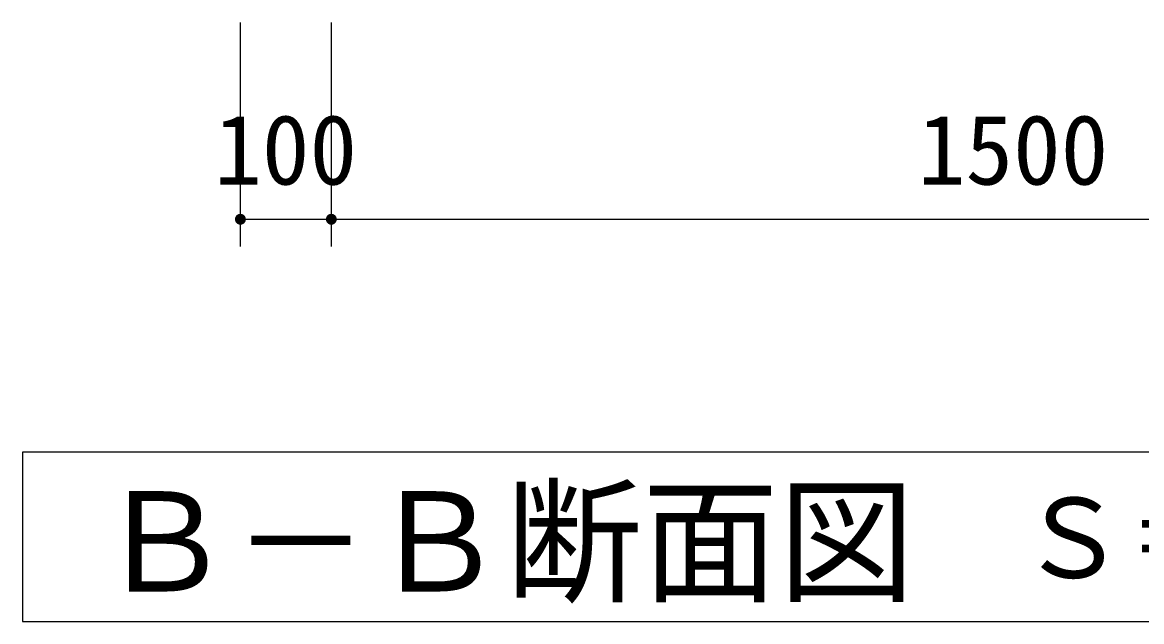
# Model space of a CAD drawing. Units: millimetres, scale not verified. Extents: x -8910 to 8910, y -6308 to 6308.
# Drawn here: x -2 to 1229, y -4958 to -4299 of the extents above; entities that cross this region are included whole.
import ezdxf
from ezdxf.enums import TextEntityAlignment as Align

# ---------------------------------------------------------------- set-up
doc = ezdxf.new("R2010")
doc.units = ezdxf.units.MM
doc.header["$LTSCALE"] = 30
doc.layers.add('0-1_機器', color=2, linetype='Continuous', lineweight=25)
doc.layers.add('0-9_製作', color=5, linetype='Continuous', lineweight=25)
doc.styles.add('ＭＳ ゴシック', font='')
doc.styles.get('ＭＳ ゴシック').set_extended_font_data('MS Gothic')

msp = doc.modelspace()

# ---------------------------------------------------------------- linework, layer by layer
at = {"layer": '0-1_機器'}
for p, q in [((238.02, -4515.69), (338.02, -4515.69)), ((338.02, -4515.69), (1838.02, -4515.69))]:
    msp.add_line(p, q, dxfattribs=at)
at = {"layer": '0-1_機器', "color": 3}
msp.add_lwpolyline([(2027.59, -4957.71), (2027.59, -4771.4), (-1.74, -4771.4), (-1.74, -4957.71)], close=True, dxfattribs=at)
at = {"layer": '0-9_製作', "color": 2}
for p, q in [((238.02, -4545.69), (238.02, -4299.4)), ((338.02, -4545.69), (338.02, -4299.4))]:
    msp.add_line(p, q, dxfattribs=at)
at = {"layer": '0-9_製作'}
for points in [[(232.02, -4515.69), (238.02, -4509.69), (238.02, -4515.69)], [(232.03, -4515.31), (238.02, -4509.69), (232.02, -4515.69)], [(232.02, -4515.69), (238.02, -4515.69), (232.07, -4516.44)], [(232.13, -4514.57), (238.02, -4509.69), (232.03, -4515.31)], [(232.07, -4516.44), (238.02, -4515.69), (232.21, -4517.18)], [(232.31, -4513.84), (238.02, -4509.69), (232.13, -4514.57)], [(232.21, -4517.18), (238.02, -4515.69), (232.44, -4517.9)], [(232.59, -4513.13), (238.02, -4509.69), (232.31, -4513.84)], [(232.44, -4517.9), (238.02, -4515.69), (232.76, -4518.58)], [(232.95, -4512.47), (238.02, -4509.69), (232.59, -4513.13)], [(232.76, -4518.58), (238.02, -4515.69), (233.17, -4519.22)], [(233.4, -4511.86), (238.02, -4509.69), (232.95, -4512.47)], [(233.17, -4519.22), (238.02, -4515.69), (233.65, -4519.8)], [(233.91, -4511.32), (238.02, -4509.69), (233.4, -4511.86)], [(233.65, -4519.8), (238.02, -4515.69), (234.19, -4520.31)], [(234.49, -4510.84), (238.02, -4509.69), (233.91, -4511.32)], [(234.19, -4520.31), (238.02, -4515.69), (234.8, -4520.76)], [(235.13, -4510.43), (238.02, -4509.69), (234.49, -4510.84)], [(234.8, -4520.76), (238.02, -4515.69), (235.46, -4521.12)], [(235.81, -4510.11), (238.02, -4509.69), (235.13, -4510.43)], [(235.46, -4521.12), (238.02, -4515.69), (236.17, -4521.4)], [(236.53, -4509.88), (238.02, -4509.69), (235.81, -4510.11)], [(236.17, -4521.4), (238.02, -4515.69), (236.89, -4521.58)], [(237.27, -4509.74), (238.02, -4509.69), (236.53, -4509.88)], [(236.89, -4521.58), (238.02, -4515.69), (237.64, -4521.68)], [(237.64, -4521.68), (238.02, -4515.69), (238.02, -4521.69)], [(238.02, -4509.69), (243.97, -4514.94), (238.02, -4515.69)], [(238.02, -4509.69), (243.83, -4514.2), (243.97, -4514.94)], [(238.02, -4509.69), (243.6, -4513.48), (243.83, -4514.2)], [(238.02, -4509.69), (243.28, -4512.8), (243.6, -4513.48)], [(238.02, -4509.69), (242.87, -4512.16), (243.28, -4512.8)], [(238.02, -4509.69), (242.39, -4511.58), (242.87, -4512.16)], [(238.02, -4509.69), (241.84, -4511.07), (242.39, -4511.58)], [(238.02, -4509.69), (241.23, -4510.62), (241.84, -4511.07)], [(238.02, -4509.69), (240.57, -4510.26), (241.23, -4510.62)], [(238.02, -4509.69), (239.87, -4509.98), (240.57, -4510.26)], [(238.02, -4509.69), (239.14, -4509.8), (239.87, -4509.98)], [(238.02, -4509.69), (238.4, -4509.7), (239.14, -4509.8)], [(238.02, -4515.69), (243.97, -4514.94), (244.02, -4515.69)], [(238.02, -4515.69), (238.77, -4521.64), (238.02, -4521.69)], [(238.02, -4515.69), (239.51, -4521.5), (238.77, -4521.64)], [(238.02, -4515.69), (240.23, -4521.27), (239.51, -4521.5)], [(238.02, -4515.69), (240.91, -4520.95), (240.23, -4521.27)], [(238.02, -4515.69), (241.55, -4520.54), (240.91, -4520.95)], [(238.02, -4515.69), (242.13, -4520.06), (241.55, -4520.54)], [(238.02, -4515.69), (242.64, -4519.51), (242.13, -4520.06)], [(238.02, -4515.69), (243.09, -4518.9), (242.64, -4519.51)], [(238.02, -4515.69), (243.45, -4518.24), (243.09, -4518.9)], [(238.02, -4515.69), (243.73, -4517.54), (243.45, -4518.24)], [(238.02, -4515.69), (243.91, -4516.81), (243.73, -4517.54)], [(238.02, -4515.69), (244.01, -4516.07), (243.91, -4516.81)], [(238.02, -4515.69), (244.02, -4515.69), (244.01, -4516.07)], [(332.02, -4515.69), (338.02, -4509.69), (338.02, -4515.69)], [(332.03, -4515.31), (338.02, -4509.69), (332.02, -4515.69)], [(332.02, -4515.69), (338.02, -4515.69), (332.06, -4516.44)], [(332.12, -4514.57), (338.02, -4509.69), (332.03, -4515.31)], [(332.06, -4516.44), (338.02, -4515.69), (332.21, -4517.18)], [(332.31, -4513.84), (338.02, -4509.69), (332.12, -4514.57)], [(332.21, -4517.18), (338.02, -4515.69), (332.44, -4517.9)], [(332.59, -4513.13), (338.02, -4509.69), (332.31, -4513.84)], [(332.44, -4517.9), (338.02, -4515.69), (332.76, -4518.58)], [(332.95, -4512.47), (338.02, -4509.69), (332.59, -4513.13)], [(332.76, -4518.58), (338.02, -4515.69), (333.16, -4519.22)], [(333.39, -4511.86), (338.02, -4509.69), (332.95, -4512.47)], [(333.16, -4519.22), (338.02, -4515.69), (333.64, -4519.8)], [(333.91, -4511.32), (338.02, -4509.69), (333.39, -4511.86)], [(333.64, -4519.8), (338.02, -4515.69), (334.19, -4520.31)], [(334.49, -4510.84), (338.02, -4509.69), (333.91, -4511.32)], [(334.19, -4520.31), (338.02, -4515.69), (334.8, -4520.76)], [(335.13, -4510.43), (338.02, -4509.69), (334.49, -4510.84)], [(334.8, -4520.76), (338.02, -4515.69), (335.46, -4521.12)], [(335.81, -4510.11), (338.02, -4509.69), (335.13, -4510.43)], [(335.46, -4521.12), (338.02, -4515.69), (336.16, -4521.4)], [(336.53, -4509.88), (338.02, -4509.69), (335.81, -4510.11)], [(336.16, -4521.4), (338.02, -4515.69), (336.89, -4521.58)], [(337.27, -4509.74), (338.02, -4509.69), (336.53, -4509.88)], [(336.89, -4521.58), (338.02, -4515.69), (337.64, -4521.68)], [(337.64, -4521.68), (338.02, -4515.69), (338.02, -4521.69)], [(338.02, -4509.69), (343.97, -4514.94), (338.02, -4515.69)], [(338.02, -4509.69), (343.83, -4514.2), (343.97, -4514.94)], [(338.02, -4509.69), (343.6, -4513.48), (343.83, -4514.2)], [(338.02, -4509.69), (343.28, -4512.8), (343.6, -4513.48)], [(338.02, -4509.69), (342.87, -4512.16), (343.28, -4512.8)], [(338.02, -4509.69), (342.39, -4511.58), (342.87, -4512.16)], [(338.02, -4509.69), (341.84, -4511.07), (342.39, -4511.58)], [(338.02, -4509.69), (341.23, -4510.62), (341.84, -4511.07)], [(338.02, -4509.69), (340.57, -4510.26), (341.23, -4510.62)], [(338.02, -4509.69), (339.87, -4509.98), (340.57, -4510.26)], [(338.02, -4509.69), (339.14, -4509.8), (339.87, -4509.98)], [(338.02, -4509.69), (338.39, -4509.7), (339.14, -4509.8)], [(338.02, -4515.69), (343.97, -4514.94), (344.02, -4515.69)], [(338.02, -4515.69), (339.51, -4521.5), (338.02, -4521.69)], [(338.02, -4515.69), (340.23, -4521.27), (339.51, -4521.5)], [(338.02, -4515.69), (340.91, -4520.95), (340.23, -4521.27)], [(338.02, -4515.69), (341.54, -4520.54), (340.91, -4520.95)], [(338.02, -4515.69), (342.12, -4520.06), (341.54, -4520.54)], [(338.02, -4515.69), (342.64, -4519.51), (342.12, -4520.06)], [(338.02, -4515.69), (343.08, -4518.9), (342.64, -4519.51)], [(338.02, -4515.69), (343.45, -4518.24), (343.08, -4518.9)], [(338.02, -4515.69), (343.72, -4517.54), (343.45, -4518.24)], [(338.02, -4515.69), (343.91, -4516.81), (343.72, -4517.54)], [(338.02, -4515.69), (344.01, -4516.07), (343.91, -4516.81)], [(338.02, -4515.69), (344.02, -4515.69), (344.01, -4516.07)], [(338.02, -4521.69), (339.51, -4521.5), (338.77, -4521.64)]]:
    msp.add_solid(points, dxfattribs=at)

# ---------------------------------------------------------------- texts
at = {"layer": '0-1_機器', "color": 4, "style": 'ＭＳ ゴシック'}
for s, height, p in [('100', 76.98, (209.27, -4500.69)), ('1500', 76.98, (983.02, -4500.69)), ('Ｂ－Ｂ断面図', 110, (79.51, -4957.68)), ('Ｓ＝１／３０', 87.98, (1093.06, -4936.01))]:
    msp.add_text(s, height=height, dxfattribs=at).set_placement(p, align=Align.BOTTOM_LEFT)

doc.saveas('drawing.dxf')
